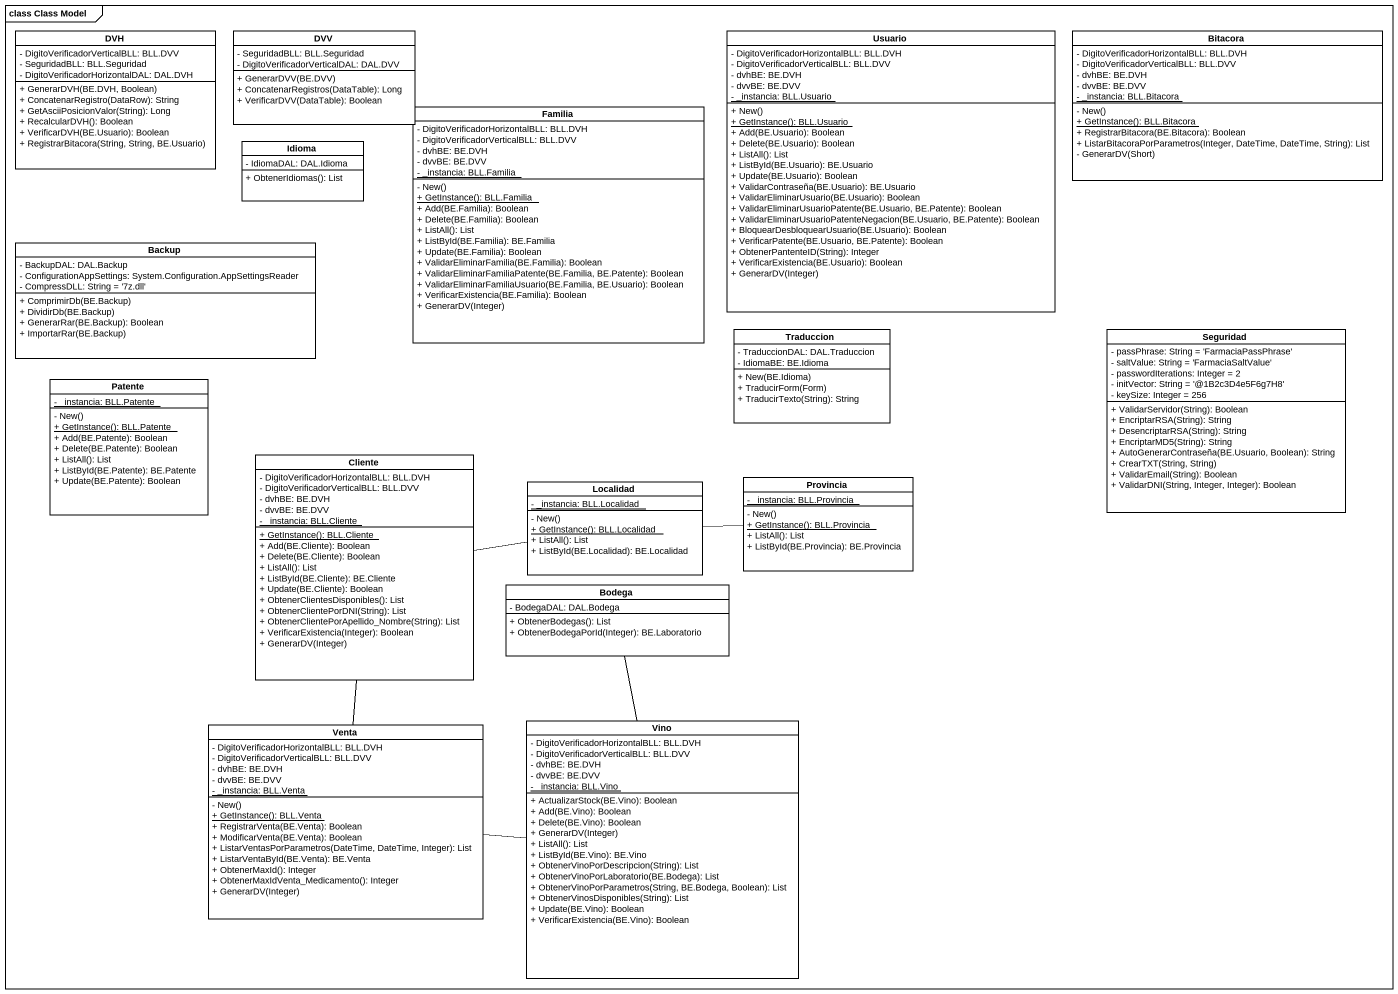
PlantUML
@startuml
mainframe class Class Model
hide circle
hide empty members
skinparam classAttributeIconSize 0
class DVH {
  - DigitoVerificadorVerticalBLL: BLL.DVV
  - SeguridadBLL: BLL.Seguridad
  - DigitoVerificadorHorizontalDAL: DAL.DVH
  + GenerarDVH(BE.DVH, Boolean)
  + ConcatenarRegistro(DataRow): String
  + GetAsciiPosicionValor(String): Long
  + RecalcularDVH(): Boolean
  + VerificarDVH(BE.Usuario): Boolean
  + RegistrarBitacora(String, String, BE.Usuario)
}
class DVV {
  - SeguridadBLL: BLL.Seguridad
  - DigitoVerificadorVerticalDAL: DAL.DVV
  + GenerarDVV(BE.DVV)
  + ConcatenarRegistros(DataTable): Long
  + VerificarDVV(DataTable): Boolean
}
class Usuario {
  - DigitoVerificadorHorizontalBLL: BLL.DVH
  - DigitoVerificadorVerticalBLL: BLL.DVV
  - dvhBE: BE.DVH
  - dvvBE: BE.DVV
  {static} - _instancia: BLL.Usuario
  + New()
  {static} + GetInstance(): BLL.Usuario
  + Add(BE.Usuario): Boolean
  + Delete(BE.Usuario): Boolean
  + ListAll(): List
  + ListById(BE.Usuario): BE.Usuario
  + Update(BE.Usuario): Boolean
  + ValidarContraseña(BE.Usuario): BE.Usuario
  + ValidarEliminarUsuario(BE.Usuario): Boolean
  + ValidarEliminarUsuarioPatente(BE.Usuario, BE.Patente): Boolean
  + ValidarEliminarUsuarioPatenteNegacion(BE.Usuario, BE.Patente): Boolean
  + BloquearDesbloquearUsuario(BE.Usuario): Boolean
  + VerificarPatente(BE.Usuario, BE.Patente): Boolean
  + ObtenerPantenteID(String): Integer
  + VerificarExistencia(BE.Usuario): Boolean
  + GenerarDV(Integer)
}
class Bitacora {
  - DigitoVerificadorHorizontalBLL: BLL.DVH
  - DigitoVerificadorVerticalBLL: BLL.DVV
  - dvhBE: BE.DVH
  - dvvBE: BE.DVV
  {static} - _instancia: BLL.Bitacora
  - New()
  {static} + GetInstance(): BLL.Bitacora
  + RegistrarBitacora(BE.Bitacora): Boolean
  + ListarBitacoraPorParametros(Integer, DateTime, DateTime, String): List
  - GenerarDV(Short)
}
class Familia {
  - DigitoVerificadorHorizontalBLL: BLL.DVH
  - DigitoVerificadorVerticalBLL: BLL.DVV
  - dvhBE: BE.DVH
  - dvvBE: BE.DVV
  {static} - _instancia: BLL.Familia
  - New()
  {static} + GetInstance(): BLL.Familia
  + Add(BE.Familia): Boolean
  + Delete(BE.Familia): Boolean
  + ListAll(): List
  + ListById(BE.Familia): BE.Familia
  + Update(BE.Familia): Boolean
  + ValidarEliminarFamilia(BE.Familia): Boolean
  + ValidarEliminarFamiliaPatente(BE.Familia, BE.Patente): Boolean
  + ValidarEliminarFamiliaUsuario(BE.Familia, BE.Usuario): Boolean
  + VerificarExistencia(BE.Familia): Boolean
  + GenerarDV(Integer)
}
class Idioma {
  - IdiomaDAL: DAL.Idioma
  + ObtenerIdiomas(): List
}
class Backup {
  - BackupDAL: DAL.Backup
  - ConfigurationAppSettings: System.Configuration.AppSettingsReader
  - CompressDLL: String = '7z.dll'
  + ComprimirDb(BE.Backup)
  + DividirDb(BE.Backup)
  + GenerarRar(BE.Backup): Boolean
  + ImportarRar(BE.Backup)
}
class Traduccion {
  - TraduccionDAL: DAL.Traduccion
  - IdiomaBE: BE.Idioma
  + New(BE.Idioma)
  + TraducirForm(Form)
  + TraducirTexto(String): String
}
class Seguridad {
  - passPhrase: String = 'FarmaciaPassPhrase'
  - saltValue: String = 'FarmaciaSaltValue'
  - passwordIterations: Integer = 2
  - initVector: String = '@1B2c3D4e5F6g7H8'
  - keySize: Integer = 256
  + ValidarServidor(String): Boolean
  + EncriptarRSA(String): String
  + DesencriptarRSA(String): String
  + EncriptarMD5(String): String
  + AutoGenerarContraseña(BE.Usuario, Boolean): String
  + CrearTXT(String, String)
  + ValidarEmail(String): Boolean
  + ValidarDNI(String, Integer, Integer): Boolean
}
class Patente {
  {static} - _instancia: BLL.Patente
  - New()
  {static} + GetInstance(): BLL.Patente
  + Add(BE.Patente): Boolean
  + Delete(BE.Patente): Boolean
  + ListAll(): List
  + ListById(BE.Patente): BE.Patente
  + Update(BE.Patente): Boolean
}
class Cliente {
  - DigitoVerificadorHorizontalBLL: BLL.DVH
  - DigitoVerificadorVerticalBLL: BLL.DVV
  - dvhBE: BE.DVH
  - dvvBE: BE.DVV
  {static} - _instancia: BLL.Cliente
  {static} + GetInstance(): BLL.Cliente
  + Add(BE.Cliente): Boolean
  + Delete(BE.Cliente): Boolean
  + ListAll(): List
  + ListById(BE.Cliente): BE.Cliente
  + Update(BE.Cliente): Boolean
  + ObtenerClientesDisponibles(): List
  + ObtenerClientePorDNI(String): List
  + ObtenerClientePorApellido_Nombre(String): List
  + VerificarExistencia(Integer): Boolean
  + GenerarDV(Integer)
}
class Localidad {
  {static} - _instancia: BLL.Localidad
  - New()
  {static} + GetInstance(): BLL.Localidad
  + ListAll(): List
  + ListById(BE.Localidad): BE.Localidad
}
class Provincia {
  {static} - _instancia: BLL.Provincia
  - New()
  {static} + GetInstance(): BLL.Provincia
  + ListAll(): List
  + ListById(BE.Provincia): BE.Provincia
}
class Bodega {
  - BodegaDAL: DAL.Bodega
  + ObtenerBodegas(): List
  + ObtenerBodegaPorId(Integer): BE.Laboratorio
}
class Venta {
  - DigitoVerificadorHorizontalBLL: BLL.DVH
  - DigitoVerificadorVerticalBLL: BLL.DVV
  - dvhBE: BE.DVH
  - dvvBE: BE.DVV
  {static} - _instancia: BLL.Venta
  - New()
  {static} + GetInstance(): BLL.Venta
  + RegistrarVenta(BE.Venta): Boolean
  + ModificarVenta(BE.Venta): Boolean
  + ListarVentasPorParametros(DateTime, DateTime, Integer): List
  + ListarVentaById(BE.Venta): BE.Venta
  + ObtenerMaxId(): Integer
  + ObtenerMaxIdVenta_Medicamento(): Integer
  + GenerarDV(Integer)
}
class Vino {
  - DigitoVerificadorHorizontalBLL: BLL.DVH
  - DigitoVerificadorVerticalBLL: BLL.DVV
  - dvhBE: BE.DVH
  - dvvBE: BE.DVV
  {static} - _instancia: BLL.Vino
  + ActualizarStock(BE.Vino): Boolean
  + Add(BE.Vino): Boolean
  + Delete(BE.Vino): Boolean
  + GenerarDV(Integer)
  + ListAll(): List
  + ListById(BE.Vino): BE.Vino
  + ObtenerVinoPorDescripcion(String): List
  + ObtenerVinoPorLaboratorio(BE.Bodega): List
  + ObtenerVinoPorParametros(String, BE.Bodega, Boolean): List
  + ObtenerVinosDisponibles(String): List
  + Update(BE.Vino): Boolean
  + VerificarExistencia(BE.Vino): Boolean
}
Cliente -- Venta
Localidad -left- Cliente
Provincia -left- Localidad
Venta -right- Vino
Vino -up- Bodega
@enduml
